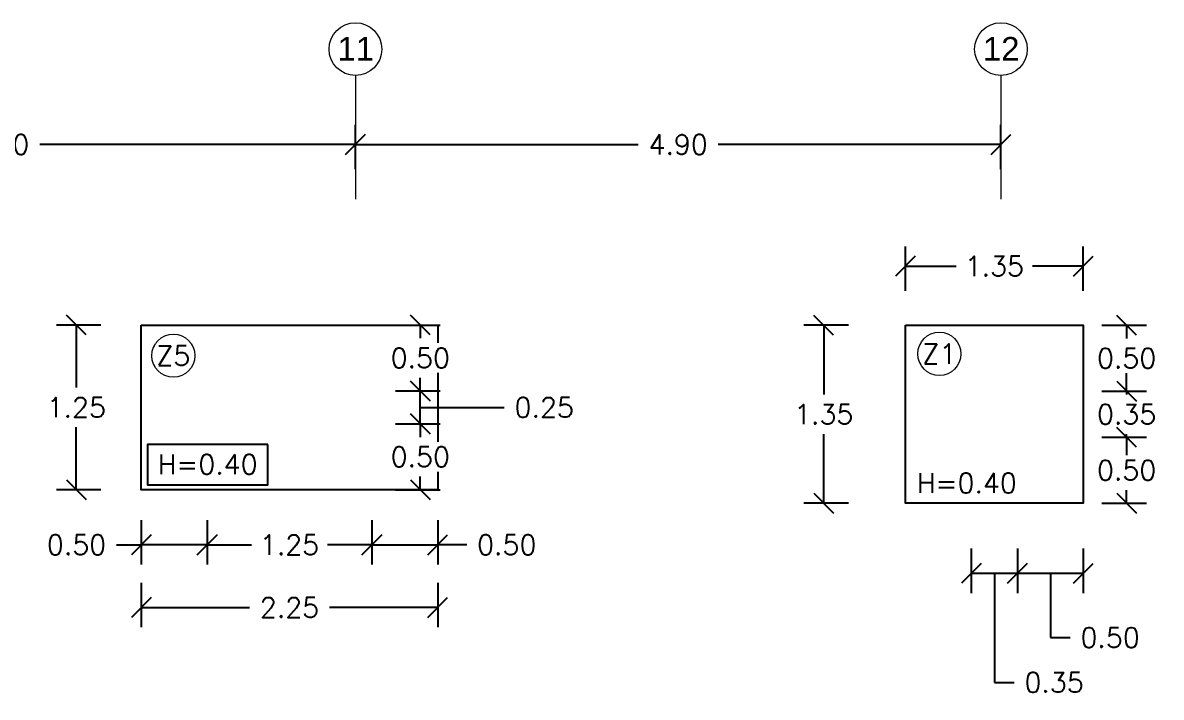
# Model space of a CAD drawing. Header units: metres. Extents: x -25 to 234, y -25 to 53.
# Drawn here: x 119.35 to 127.99, y -4.33 to 0.79 of the extents above; entities that cross this region are included whole.
import ezdxf

# ---------------------------------------------------------------- set-up
doc = ezdxf.new("R2010")
doc.units = ezdxf.units.M
doc.header["$LTSCALE"] = 0.1
doc.header["$MEASUREMENT"] = 0
doc.header["$PDMODE"] = 66
doc.linetypes.add('CONTINUA', pattern=[0])
doc.linetypes.add('Grid Line 1_2_', pattern=[22.225, 12.7, -3.175, 3.175, -3.175])
doc.layers.add('0-S-GRID', color=1, linetype='Continuous', lineweight=9)
doc.layers.add('0-S-GRID-IDEN', color=1, linetype='Continuous', lineweight=9)
for name, color, linetype in [('DIMENSIONES', 7, 'Continuous'), ('DIMTEXTO', 4, 'Continuous'), ('ZAPATAS', 6, 'Continuous')]:
    doc.layers.add(name, color=color, linetype=linetype)
doc.styles.add('Arial_2', font='arial.ttf', dxfattribs={"height": 0.2})
doc.styles.add('SMPLEX', font='simplex.shx')
doc.dimstyles.new('DIM-75', dxfattribs={"dimscale": 0.75, "dimtxt": 0.2, "dimasz": 0.2, "dimexe": 0.2, "dimexo": 0.2, "dimgap": 0.1, "dimtad": 0, "dimtih": 1, "dimtoh": 1, "dimzin": 0, "dimdsep": 46, "dimtxsty": 'SMPLEX', "dimblk1": 'OBLIQUE', "dimblk2": 'OBLIQUE', "dimsah": 1, "dimcen": 0.2, "dimclrd": 4, "dimclre": 4, "dimclrt": 4, "dimadec": 0, "dimazin": 0, "dimtfac": 1, "dimtmove": 1, "dimatfit": 3, "dimldrblk": 'OPEN30', "dimfxl": 0.25, "dimfxlon": 1, "dimtfill": 1, "dimtolj": 1, "dimtzin": 0, "dimarcsym": 0})

# ---------------------------------------------------------------- blocks, each defined once
blk = doc.blocks.new('_Oblique')
at = {"color": 0, "linetype": 'ByBlock', "lineweight": -2}
blk.add_line((-0.5, -0.5), (0.5, 0.5), dxfattribs=at)
blk = doc.blocks.new('*D457')
at = {"layer": 'Defpoints', "color": 0, "ltscale": 0.2, "transparency": 16777216}
for p in [(126.7741, -0.1355), (121.8741, -0.5517), (126.7741, -0.5517)]:
    blk.add_point(p, dxfattribs=at)
at = {"layer": 'DIMTEXTO', "color": 4, "lineweight": -2, "ltscale": 0.2, "transparency": 16777216}
for p, q in [((121.8741, -0.323), (121.8741, 0.0145)), ((126.7741, -0.323), (126.7741, 0.0145)), ((121.8741, -0.1355), (124.0205, -0.1355)), ((126.7741, -0.1355), (124.6277, -0.1355))]:
    blk.add_line(p, q, dxfattribs=at)
at = {"layer": 'DIMTEXTO', "color": 4, "lineweight": -2, "ltscale": 0.2, "transparency": 16777216, "xscale": 0.15, "yscale": 0.15, "zscale": 0.15, "rotation": 180}
blk.add_blockref('_Oblique', (121.8741, -0.1355), dxfattribs=at)
at = {"layer": 'DIMTEXTO', "color": 4, "lineweight": -2, "ltscale": 0.2, "transparency": 16777216, "xscale": 0.15, "yscale": 0.15, "zscale": 0.15}
blk.add_blockref('_Oblique', (126.7741, -0.1355), dxfattribs=at)
at = {"layer": 'DIMTEXTO', "color": 4, "ltscale": 0.2, "transparency": 16777216, "insert": (124.3241, -0.1355), "char_height": 0.15, "attachment_point": 5, "style": 'SMPLEX', "bg_fill": 3, "box_fill_scale": 1.25, "bg_fill_color": 256, "bg_fill_true_color": 13158600, "bg_fill_transparency": 0}
blk.add_mtext('\\A1;4.90', dxfattribs=at)
blk = doc.blocks.new('_Open30')
at = {"layer": 'DIMTEXTO', "color": 0, "lineweight": -2}
for p, q in [((-1, 0.268), (0, 0)), ((0, 0), (-1, -0.268)), ((0, 0), (-1, 0))]:
    blk.add_line(p, q, dxfattribs=at)
blk = doc.blocks.new('*D445')
at = {"layer": 'Defpoints', "color": 0, "ltscale": 0.2, "transparency": 16777216}
for p in [(121.8741, -0.1355), (116.4741, -0.5517), (121.8741, -0.5517)]:
    blk.add_point(p, dxfattribs=at)
at = {"layer": 'DIMTEXTO', "color": 4, "lineweight": -2, "ltscale": 0.2, "transparency": 16777216}
for p, q in [((116.4741, -0.323), (116.4741, 0.0145)), ((121.8741, -0.323), (121.8741, 0.0145)), ((116.4741, -0.1355), (118.8705, -0.1355)), ((121.8741, -0.1355), (119.4777, -0.1355))]:
    blk.add_line(p, q, dxfattribs=at)
at = {"layer": 'DIMTEXTO', "color": 4, "lineweight": -2, "ltscale": 0.2, "transparency": 16777216, "xscale": 0.15, "yscale": 0.15, "zscale": 0.15, "rotation": 180}
blk.add_blockref('_Oblique', (116.4741, -0.1355), dxfattribs=at)
at = {"layer": 'DIMTEXTO', "color": 4, "lineweight": -2, "ltscale": 0.2, "transparency": 16777216, "xscale": 0.15, "yscale": 0.15, "zscale": 0.15}
blk.add_blockref('_Oblique', (121.8741, -0.1355), dxfattribs=at)
at = {"layer": 'DIMTEXTO', "color": 4, "ltscale": 0.2, "transparency": 16777216, "insert": (119.1741, -0.1355), "char_height": 0.15, "attachment_point": 5, "style": 'SMPLEX', "bg_fill": 3, "box_fill_scale": 1.25, "bg_fill_color": 256, "bg_fill_true_color": 13158600, "bg_fill_transparency": 0}
blk.add_mtext('\\A1;5.40', dxfattribs=at)
blk = doc.blocks.new('*D538')
at = {"layer": 'Defpoints', "color": 0, "linetype": 'CONTINUA', "transparency": 16777216}
for p in [(126.5491, -2.2941), (126.8991, -2.2941), (126.8991, -3.3903)]:
    blk.add_point(p, dxfattribs=at)
at = {"layer": 'DIMENSIONES', "color": 4, "linetype": 'CONTINUA', "lineweight": -2, "transparency": 16777216}
for p, q in [((126.5491, -3.2028), (126.5491, -3.5403)), ((126.8991, -3.2028), (126.8991, -3.5403)), ((126.5491, -3.3903), (126.8991, -3.3903)), ((126.7241, -3.3903), (126.7241, -4.2181)), ((126.7241, -4.2181), (126.8741, -4.2181))]:
    blk.add_line(p, q, dxfattribs=at)
at = {"layer": 'DIMENSIONES', "color": 4, "linetype": 'CONTINUA', "lineweight": -2, "transparency": 16777216, "xscale": 0.15, "yscale": 0.15, "zscale": 0.15, "rotation": 180}
blk.add_blockref('_Oblique', (126.5491, -3.3903), dxfattribs=at)
at = {"layer": 'DIMENSIONES', "color": 4, "linetype": 'CONTINUA', "lineweight": -2, "transparency": 16777216, "xscale": 0.15, "yscale": 0.15, "zscale": 0.15}
blk.add_blockref('_Oblique', (126.8991, -3.3903), dxfattribs=at)
at = {"layer": 'DIMENSIONES', "color": 4, "linetype": 'CONTINUA', "transparency": 16777216, "insert": (127.1777, -4.2181), "char_height": 0.15, "attachment_point": 5, "style": 'SMPLEX', "bg_fill": 3, "box_fill_scale": 1.25, "bg_fill_color": 256, "bg_fill_true_color": 13158600, "bg_fill_transparency": 0}
blk.add_mtext('\\A1;0.35', dxfattribs=at)
blk = doc.blocks.new('*D543')
at = {"layer": 'Defpoints', "color": 0, "linetype": 'CONTINUA', "transparency": 16777216}
for p in [(126.8991, -2.008), (127.7282, -2.008), (126.8991, -2.358)]:
    blk.add_point(p, dxfattribs=at)
at = {"layer": 'DIMENSIONES', "color": 4, "linetype": 'CONTINUA', "lineweight": -2, "transparency": 16777216}
for p, q in [((127.7282, -2.008), (127.7282, -1.858)), ((127.5407, -2.008), (127.8782, -2.008)), ((127.7282, -2.008), (127.7282, -2.033)), ((127.7282, -2.358), (127.7282, -2.333)), ((127.5407, -2.358), (127.8782, -2.358)), ((127.7282, -2.358), (127.7282, -2.508))]:
    blk.add_line(p, q, dxfattribs=at)
at = {"layer": 'DIMENSIONES', "color": 4, "linetype": 'CONTINUA', "lineweight": -2, "transparency": 16777216, "xscale": 0.15, "yscale": 0.15, "zscale": 0.15}
for p, rotation in [((127.7282, -2.008), 270), ((127.7282, -2.358), 90)]:
    blk.add_blockref('_Oblique', p, dxfattribs=dict(at, rotation=rotation))
at = {"layer": 'DIMENSIONES', "color": 4, "linetype": 'CONTINUA', "transparency": 16777216, "insert": (127.7282, -2.183), "char_height": 0.15, "attachment_point": 5, "style": 'SMPLEX', "bg_fill": 3, "box_fill_scale": 1.25, "bg_fill_color": 256, "bg_fill_true_color": 13158600, "bg_fill_transparency": 0}
blk.add_mtext('\\A1;0.35', dxfattribs=at)
blk = doc.blocks.new('*D539')
at = {"layer": 'Defpoints', "color": 0, "linetype": 'CONTINUA', "transparency": 16777216}
for p in [(127.3991, -1.0589), (126.0491, -2.858), (127.3991, -2.858)]:
    blk.add_point(p, dxfattribs=at)
at = {"layer": 'DIMENSIONES', "color": 4, "linetype": 'CONTINUA', "lineweight": -2, "transparency": 16777216}
for p, q in [((126.0491, -1.2464), (126.0491, -0.9089)), ((127.3991, -1.2464), (127.3991, -0.9089)), ((126.0491, -1.0589), (126.4348, -1.0589)), ((127.3991, -1.0589), (127.0134, -1.0589))]:
    blk.add_line(p, q, dxfattribs=at)
at = {"layer": 'DIMENSIONES', "color": 4, "linetype": 'CONTINUA', "lineweight": -2, "transparency": 16777216, "xscale": 0.15, "yscale": 0.15, "zscale": 0.15, "rotation": 180}
blk.add_blockref('_Oblique', (126.0491, -1.0589), dxfattribs=at)
at = {"layer": 'DIMENSIONES', "color": 4, "linetype": 'CONTINUA', "lineweight": -2, "transparency": 16777216, "xscale": 0.15, "yscale": 0.15, "zscale": 0.15}
blk.add_blockref('_Oblique', (127.3991, -1.0589), dxfattribs=at)
at = {"layer": 'DIMENSIONES', "color": 4, "linetype": 'CONTINUA', "transparency": 16777216, "insert": (126.7241, -1.0589), "char_height": 0.15, "attachment_point": 5, "style": 'SMPLEX', "bg_fill": 3, "box_fill_scale": 1.25, "bg_fill_color": 256, "bg_fill_true_color": 13158600, "bg_fill_transparency": 0}
blk.add_mtext('\\A1;1.35', dxfattribs=at)
blk = doc.blocks.new('*D540')
at = {"layer": 'Defpoints', "color": 0, "linetype": 'CONTINUA', "transparency": 16777216}
for p in [(125.4289, -1.508), (126.0491, -1.508), (126.0491, -2.858)]:
    blk.add_point(p, dxfattribs=at)
at = {"layer": 'DIMENSIONES', "color": 4, "linetype": 'CONTINUA', "lineweight": -2, "transparency": 16777216}
for p, q in [((125.6164, -1.508), (125.2789, -1.508)), ((125.4289, -1.508), (125.4289, -2.033)), ((125.4289, -2.858), (125.4289, -2.333)), ((125.6164, -2.858), (125.2789, -2.858))]:
    blk.add_line(p, q, dxfattribs=at)
at = {"layer": 'DIMENSIONES', "color": 4, "linetype": 'CONTINUA', "lineweight": -2, "transparency": 16777216, "xscale": 0.15, "yscale": 0.15, "zscale": 0.15}
for p, rotation in [((125.4289, -1.508), 90), ((125.4289, -2.858), 270)]:
    blk.add_blockref('_Oblique', p, dxfattribs=dict(at, rotation=rotation))
at = {"layer": 'DIMENSIONES', "color": 4, "linetype": 'CONTINUA', "transparency": 16777216, "insert": (125.4289, -2.183), "char_height": 0.15, "attachment_point": 5, "style": 'SMPLEX', "bg_fill": 3, "box_fill_scale": 1.25, "bg_fill_color": 256, "bg_fill_true_color": 13158600, "bg_fill_transparency": 0}
blk.add_mtext('\\A1;1.35', dxfattribs=at)
blk = doc.blocks.new('*D541')
at = {"layer": 'Defpoints', "color": 0, "linetype": 'CONTINUA', "transparency": 16777216}
for p in [(126.8991, -2.358), (126.8991, -2.858), (127.7282, -2.858)]:
    blk.add_point(p, dxfattribs=at)
at = {"layer": 'DIMENSIONES', "color": 4, "linetype": 'CONTINUA', "lineweight": -2, "transparency": 16777216}
for p, q in [((127.5407, -2.358), (127.8782, -2.358)), ((127.7282, -2.358), (127.7282, -2.458)), ((127.7282, -2.858), (127.7282, -2.758)), ((127.5407, -2.858), (127.8782, -2.858))]:
    blk.add_line(p, q, dxfattribs=at)
at = {"layer": 'DIMENSIONES', "color": 4, "linetype": 'CONTINUA', "lineweight": -2, "transparency": 16777216, "xscale": 0.15, "yscale": 0.15, "zscale": 0.15}
for p, rotation in [((127.7282, -2.358), 90), ((127.7282, -2.858), 270)]:
    blk.add_blockref('_Oblique', p, dxfattribs=dict(at, rotation=rotation))
at = {"layer": 'DIMENSIONES', "color": 4, "linetype": 'CONTINUA', "transparency": 16777216, "insert": (127.7282, -2.608), "char_height": 0.15, "attachment_point": 5, "style": 'SMPLEX', "bg_fill": 3, "box_fill_scale": 1.25, "bg_fill_color": 256, "bg_fill_true_color": 13158600, "bg_fill_transparency": 0}
blk.add_mtext('\\A1;0.50', dxfattribs=at)
blk = doc.blocks.new('*D537')
at = {"layer": 'Defpoints', "color": 0, "linetype": 'CONTINUA', "transparency": 16777216}
for p in [(126.8991, -2.858), (127.3991, -2.858), (127.3991, -3.3903)]:
    blk.add_point(p, dxfattribs=at)
at = {"layer": 'DIMENSIONES', "color": 4, "linetype": 'CONTINUA', "lineweight": -2, "transparency": 16777216}
for p, q in [((126.8991, -3.2028), (126.8991, -3.5403)), ((127.3991, -3.2028), (127.3991, -3.5403)), ((126.8991, -3.3903), (127.3991, -3.3903)), ((127.1491, -3.3903), (127.1491, -3.8778)), ((127.1491, -3.8778), (127.2991, -3.8778))]:
    blk.add_line(p, q, dxfattribs=at)
at = {"layer": 'DIMENSIONES', "color": 4, "linetype": 'CONTINUA', "lineweight": -2, "transparency": 16777216, "xscale": 0.15, "yscale": 0.15, "zscale": 0.15, "rotation": 180}
blk.add_blockref('_Oblique', (126.8991, -3.3903), dxfattribs=at)
at = {"layer": 'DIMENSIONES', "color": 4, "linetype": 'CONTINUA', "lineweight": -2, "transparency": 16777216, "xscale": 0.15, "yscale": 0.15, "zscale": 0.15}
blk.add_blockref('_Oblique', (127.3991, -3.3903), dxfattribs=at)
at = {"layer": 'DIMENSIONES', "color": 4, "linetype": 'CONTINUA', "transparency": 16777216, "insert": (127.6027, -3.8778), "char_height": 0.15, "attachment_point": 5, "style": 'SMPLEX', "bg_fill": 3, "box_fill_scale": 1.25, "bg_fill_color": 256, "bg_fill_true_color": 13158600, "bg_fill_transparency": 0}
blk.add_mtext('\\A1;0.50', dxfattribs=at)
blk = doc.blocks.new('*D542')
at = {"layer": 'Defpoints', "color": 0, "linetype": 'CONTINUA', "transparency": 16777216}
for p in [(126.8991, -1.508), (127.7282, -1.508), (126.8991, -2.008)]:
    blk.add_point(p, dxfattribs=at)
at = {"layer": 'DIMENSIONES', "color": 4, "linetype": 'CONTINUA', "lineweight": -2, "transparency": 16777216}
for p, q in [((127.5407, -1.508), (127.8782, -1.508)), ((127.7282, -1.508), (127.7282, -1.608)), ((127.7282, -2.008), (127.7282, -1.908)), ((127.5407, -2.008), (127.8782, -2.008))]:
    blk.add_line(p, q, dxfattribs=at)
at = {"layer": 'DIMENSIONES', "color": 4, "linetype": 'CONTINUA', "lineweight": -2, "transparency": 16777216, "xscale": 0.15, "yscale": 0.15, "zscale": 0.15}
for p, rotation in [((127.7282, -1.508), 90), ((127.7282, -2.008), 270)]:
    blk.add_blockref('_Oblique', p, dxfattribs=dict(at, rotation=rotation))
at = {"layer": 'DIMENSIONES', "color": 4, "linetype": 'CONTINUA', "transparency": 16777216, "insert": (127.7282, -1.758), "char_height": 0.15, "attachment_point": 5, "style": 'SMPLEX', "bg_fill": 3, "box_fill_scale": 1.25, "bg_fill_color": 256, "bg_fill_true_color": 13158600, "bg_fill_transparency": 0}
blk.add_mtext('\\A1;0.50', dxfattribs=at)
blk = doc.blocks.new('*D604')
at = {"layer": 'Defpoints', "color": 0, "linetype": 'CONTINUA', "transparency": 16777216}
for p in [(120.7491, -2.2559), (121.9991, -2.2559), (121.9991, -3.174)]:
    blk.add_point(p, dxfattribs=at)
at = {"layer": 'DIMENSIONES', "color": 4, "linetype": 'CONTINUA', "lineweight": -2, "transparency": 16777216}
for p, q in [((120.7491, -2.9865), (120.7491, -3.324)), ((121.9991, -2.9865), (121.9991, -3.324)), ((120.7491, -3.174), (121.0848, -3.174)), ((121.9991, -3.174), (121.6634, -3.174))]:
    blk.add_line(p, q, dxfattribs=at)
at = {"layer": 'DIMENSIONES', "color": 4, "linetype": 'CONTINUA', "lineweight": -2, "transparency": 16777216, "xscale": 0.15, "yscale": 0.15, "zscale": 0.15, "rotation": 180}
blk.add_blockref('_Oblique', (120.7491, -3.174), dxfattribs=at)
at = {"layer": 'DIMENSIONES', "color": 4, "linetype": 'CONTINUA', "lineweight": -2, "transparency": 16777216, "xscale": 0.15, "yscale": 0.15, "zscale": 0.15}
blk.add_blockref('_Oblique', (121.9991, -3.174), dxfattribs=at)
at = {"layer": 'DIMENSIONES', "color": 4, "linetype": 'CONTINUA', "transparency": 16777216, "insert": (121.3741, -3.174), "char_height": 0.15, "attachment_point": 5, "style": 'SMPLEX', "bg_fill": 3, "box_fill_scale": 1.25, "bg_fill_color": 256, "bg_fill_true_color": 13158600, "bg_fill_transparency": 0}
blk.add_mtext('\\A1;1.25', dxfattribs=at)
blk = doc.blocks.new('*D605')
at = {"layer": 'Defpoints', "color": 0, "linetype": 'CONTINUA', "transparency": 16777216}
for p in [(121.9991, -2.0059), (122.3664, -2.0059), (121.9991, -2.2559)]:
    blk.add_point(p, dxfattribs=at)
at = {"layer": 'DIMENSIONES', "color": 4, "linetype": 'CONTINUA', "lineweight": -2, "transparency": 16777216}
for p, q in [((122.1789, -2.0059), (122.5164, -2.0059)), ((122.3664, -2.2559), (122.3664, -2.0059)), ((122.3664, -2.1309), (122.8539, -2.1309)), ((122.8539, -2.1309), (123.0039, -2.1309)), ((122.1789, -2.2559), (122.5164, -2.2559))]:
    blk.add_line(p, q, dxfattribs=at)
at = {"layer": 'DIMENSIONES', "color": 4, "linetype": 'CONTINUA', "lineweight": -2, "transparency": 16777216, "xscale": 0.15, "yscale": 0.15, "zscale": 0.15}
for p, rotation in [((122.3664, -2.0059), 90), ((122.3664, -2.2559), 270)]:
    blk.add_blockref('_Oblique', p, dxfattribs=dict(at, rotation=rotation))
at = {"layer": 'DIMENSIONES', "color": 4, "linetype": 'CONTINUA', "transparency": 16777216, "insert": (123.3074, -2.1309), "char_height": 0.15, "attachment_point": 5, "style": 'SMPLEX', "bg_fill": 3, "box_fill_scale": 1.25, "bg_fill_color": 256, "bg_fill_true_color": 13158600, "bg_fill_transparency": 0}
blk.add_mtext('\\A1;0.25', dxfattribs=at)
blk = doc.blocks.new('*D608')
at = {"layer": 'Defpoints', "color": 0, "linetype": 'CONTINUA', "transparency": 16777216}
for p in [(120.2491, -2.7559), (122.4991, -2.7559), (122.4991, -3.6499)]:
    blk.add_point(p, dxfattribs=at)
at = {"layer": 'DIMENSIONES', "color": 4, "linetype": 'CONTINUA', "lineweight": -2, "transparency": 16777216}
for p, q in [((120.2491, -3.4624), (120.2491, -3.7999)), ((122.4991, -3.4624), (122.4991, -3.7999)), ((120.2491, -3.6499), (121.0705, -3.6499)), ((122.4991, -3.6499), (121.6777, -3.6499))]:
    blk.add_line(p, q, dxfattribs=at)
at = {"layer": 'DIMENSIONES', "color": 4, "linetype": 'CONTINUA', "lineweight": -2, "transparency": 16777216, "xscale": 0.15, "yscale": 0.15, "zscale": 0.15, "rotation": 180}
blk.add_blockref('_Oblique', (120.2491, -3.6499), dxfattribs=at)
at = {"layer": 'DIMENSIONES', "color": 4, "linetype": 'CONTINUA', "lineweight": -2, "transparency": 16777216, "xscale": 0.15, "yscale": 0.15, "zscale": 0.15}
blk.add_blockref('_Oblique', (122.4991, -3.6499), dxfattribs=at)
at = {"layer": 'DIMENSIONES', "color": 4, "linetype": 'CONTINUA', "transparency": 16777216, "insert": (121.3741, -3.6499), "char_height": 0.15, "attachment_point": 5, "style": 'SMPLEX', "bg_fill": 3, "box_fill_scale": 1.25, "bg_fill_color": 256, "bg_fill_true_color": 13158600, "bg_fill_transparency": 0}
blk.add_mtext('\\A1;2.25', dxfattribs=at)
blk = doc.blocks.new('*D609')
at = {"layer": 'Defpoints', "color": 0, "linetype": 'CONTINUA', "transparency": 16777216}
for p in [(119.7555, -1.5059), (120.2491, -1.5059), (120.2491, -2.7559)]:
    blk.add_point(p, dxfattribs=at)
at = {"layer": 'DIMENSIONES', "color": 4, "linetype": 'CONTINUA', "lineweight": -2, "transparency": 16777216}
for p, q in [((119.943, -1.5059), (119.6055, -1.5059)), ((119.7555, -1.5059), (119.7555, -1.9809)), ((119.7555, -2.7559), (119.7555, -2.2809)), ((119.943, -2.7559), (119.6055, -2.7559))]:
    blk.add_line(p, q, dxfattribs=at)
at = {"layer": 'DIMENSIONES', "color": 4, "linetype": 'CONTINUA', "lineweight": -2, "transparency": 16777216, "xscale": 0.15, "yscale": 0.15, "zscale": 0.15}
for p, rotation in [((119.7555, -1.5059), 90), ((119.7555, -2.7559), 270)]:
    blk.add_blockref('_Oblique', p, dxfattribs=dict(at, rotation=rotation))
at = {"layer": 'DIMENSIONES', "color": 4, "linetype": 'CONTINUA', "transparency": 16777216, "insert": (119.7555, -2.1309), "char_height": 0.15, "attachment_point": 5, "style": 'SMPLEX', "bg_fill": 3, "box_fill_scale": 1.25, "bg_fill_color": 256, "bg_fill_true_color": 13158600, "bg_fill_transparency": 0}
blk.add_mtext('\\A1;1.25', dxfattribs=at)
blk = doc.blocks.new('*D610')
at = {"layer": 'Defpoints', "color": 0, "linetype": 'CONTINUA', "transparency": 16777216}
for p in [(121.9991, -2.2559), (121.9991, -2.7559), (122.3664, -2.7559)]:
    blk.add_point(p, dxfattribs=at)
at = {"layer": 'DIMENSIONES', "color": 4, "linetype": 'CONTINUA', "lineweight": -2, "transparency": 16777216}
for p, q in [((122.1789, -2.2559), (122.5164, -2.2559)), ((122.3664, -2.2559), (122.3664, -2.3559)), ((122.3664, -2.7559), (122.3664, -2.6559)), ((122.1789, -2.7559), (122.5164, -2.7559))]:
    blk.add_line(p, q, dxfattribs=at)
at = {"layer": 'DIMENSIONES', "color": 4, "linetype": 'CONTINUA', "lineweight": -2, "transparency": 16777216, "xscale": 0.15, "yscale": 0.15, "zscale": 0.15}
for p, rotation in [((122.3664, -2.2559), 90), ((122.3664, -2.7559), 270)]:
    blk.add_blockref('_Oblique', p, dxfattribs=dict(at, rotation=rotation))
at = {"layer": 'DIMENSIONES', "color": 4, "linetype": 'CONTINUA', "transparency": 16777216, "insert": (122.3664, -2.5059), "char_height": 0.15, "attachment_point": 5, "style": 'SMPLEX', "bg_fill": 3, "box_fill_scale": 1.25, "bg_fill_color": 256, "bg_fill_true_color": 13158600, "bg_fill_transparency": 0}
blk.add_mtext('\\A1;0.50', dxfattribs=at)
blk = doc.blocks.new('*D611')
at = {"layer": 'Defpoints', "color": 0, "linetype": 'CONTINUA', "transparency": 16777216}
for p in [(120.2491, -2.2559), (120.7486, -2.2559), (120.2491, -3.174)]:
    blk.add_point(p, dxfattribs=at)
at = {"layer": 'DIMENSIONES', "color": 4, "linetype": 'CONTINUA', "lineweight": -2, "transparency": 16777216}
for p, q in [((120.2491, -2.9865), (120.2491, -3.324)), ((120.7486, -2.9865), (120.7486, -3.324)), ((120.061, -3.174), (120.2491, -3.174)), ((120.7486, -3.174), (120.2491, -3.174))]:
    blk.add_line(p, q, dxfattribs=at)
at = {"layer": 'DIMENSIONES', "color": 4, "linetype": 'CONTINUA', "lineweight": -2, "transparency": 16777216, "xscale": 0.15, "yscale": 0.15, "zscale": 0.15, "rotation": 180}
blk.add_blockref('_Oblique', (120.2491, -3.174), dxfattribs=at)
at = {"layer": 'DIMENSIONES', "color": 4, "linetype": 'CONTINUA', "lineweight": -2, "transparency": 16777216, "xscale": 0.15, "yscale": 0.15, "zscale": 0.15}
blk.add_blockref('_Oblique', (120.7486, -3.174), dxfattribs=at)
at = {"layer": 'DIMENSIONES', "color": 4, "linetype": 'CONTINUA', "transparency": 16777216, "insert": (119.7574, -3.174), "char_height": 0.15, "attachment_point": 5, "style": 'SMPLEX', "bg_fill": 3, "box_fill_scale": 1.25, "bg_fill_color": 256, "bg_fill_true_color": 13158600, "bg_fill_transparency": 0}
blk.add_mtext('\\A1;0.50', dxfattribs=at)
blk = doc.blocks.new('*D606')
at = {"layer": 'Defpoints', "color": 0, "linetype": 'CONTINUA', "transparency": 16777216}
for p in [(121.9991, -2.2559), (122.4991, -2.2559), (122.4991, -3.174)]:
    blk.add_point(p, dxfattribs=at)
at = {"layer": 'DIMENSIONES', "color": 4, "linetype": 'CONTINUA', "lineweight": -2, "transparency": 16777216}
for p, q in [((121.9991, -2.9865), (121.9991, -3.324)), ((122.4991, -2.9865), (122.4991, -3.324)), ((121.9991, -3.174), (122.4991, -3.174)), ((122.7194, -3.174), (122.4991, -3.174))]:
    blk.add_line(p, q, dxfattribs=at)
at = {"layer": 'DIMENSIONES', "color": 4, "linetype": 'CONTINUA', "lineweight": -2, "transparency": 16777216, "xscale": 0.15, "yscale": 0.15, "zscale": 0.15, "rotation": 180}
blk.add_blockref('_Oblique', (121.9991, -3.174), dxfattribs=at)
at = {"layer": 'DIMENSIONES', "color": 4, "linetype": 'CONTINUA', "lineweight": -2, "transparency": 16777216, "xscale": 0.15, "yscale": 0.15, "zscale": 0.15}
blk.add_blockref('_Oblique', (122.4991, -3.174), dxfattribs=at)
at = {"layer": 'DIMENSIONES', "color": 4, "linetype": 'CONTINUA', "transparency": 16777216, "insert": (123.023, -3.174), "char_height": 0.15, "attachment_point": 5, "style": 'SMPLEX', "bg_fill": 3, "box_fill_scale": 1.25, "bg_fill_color": 256, "bg_fill_true_color": 13158600, "bg_fill_transparency": 0}
blk.add_mtext('\\A1;0.50', dxfattribs=at)
blk = doc.blocks.new('*D607')
at = {"layer": 'Defpoints', "color": 0, "linetype": 'CONTINUA', "transparency": 16777216}
for p in [(121.999, -1.5059), (122.3664, -1.5059), (121.999, -2.0059)]:
    blk.add_point(p, dxfattribs=at)
at = {"layer": 'DIMENSIONES', "color": 4, "linetype": 'CONTINUA', "lineweight": -2, "transparency": 16777216}
for p, q in [((122.1789, -1.5059), (122.5164, -1.5059)), ((122.3664, -1.5059), (122.3664, -1.6059)), ((122.3664, -2.0059), (122.3664, -1.9059)), ((122.1789, -2.0059), (122.5164, -2.0059))]:
    blk.add_line(p, q, dxfattribs=at)
at = {"layer": 'DIMENSIONES', "color": 4, "linetype": 'CONTINUA', "lineweight": -2, "transparency": 16777216, "xscale": 0.15, "yscale": 0.15, "zscale": 0.15}
for p, rotation in [((122.3664, -1.5059), 90), ((122.3664, -2.0059), 270)]:
    blk.add_blockref('_Oblique', p, dxfattribs=dict(at, rotation=rotation))
at = {"layer": 'DIMENSIONES', "color": 4, "linetype": 'CONTINUA', "transparency": 16777216, "insert": (122.3664, -1.7559), "char_height": 0.15, "attachment_point": 5, "style": 'SMPLEX', "bg_fill": 3, "box_fill_scale": 1.25, "bg_fill_color": 256, "bg_fill_true_color": 13158600, "bg_fill_transparency": 0}
blk.add_mtext('\\A1;0.50', dxfattribs=at)

msp = doc.modelspace()

# ---------------------------------------------------------------- linework, layer by layer
at = {"layer": '0-S-GRID', "linetype": 'Grid Line 1_2_'}
for p, q in [((121.8741, 0.3883), (121.8741, -0.5517)), ((121.8741, 0.3883), (121.8741, -0.5517)), ((126.7741, 0.3883), (126.7741, -0.5517)), ((126.7741, 0.3883), (126.7741, -0.5517))]:
    msp.add_line(p, q, dxfattribs=at)
at = {"layer": '0-S-GRID-IDEN'}
for centre in [(121.8741, 0.5883), (126.7741, 0.5883)]:
    msp.add_circle(centre, 0.2, dxfattribs=at)

# ---------------------------------------------------------------- texts
at = {"layer": 'DIMTEXTO', "char_height": 0.17859, "width": 0.168354, "attachment_point": 2, "style": 'Arial_2'}
for s, insert in [('11', (121.8763, 0.6804)), ('12', (126.7763, 0.6804))]:
    msp.add_mtext(s, dxfattribs=dict(at, insert=insert))

# ---------------------------------------------------------------- dimensions: what is measured, and where the dimension line sits
at = {"layer": 'DIMENSIONES', "linetype": 'CONTINUA'}
dim = msp.add_linear_dim(base=(121.9991, -3.174), p1=(120.7491, -2.2559), p2=(121.9991, -2.2559), dimstyle='DIM-75', dxfattribs=at)
dim.commit()
dim.dimension.update_dxf_attribs({"geometry": '*D604', "text_midpoint": (121.3741, -3.174)})
dim = msp.add_linear_dim(base=(126.8991, -3.3903), p1=(126.5491, -2.2941), p2=(126.8991, -2.2941), dimstyle='DIM-75', dxfattribs=at)
dim.commit()
dim.dimension.update_dxf_attribs({"geometry": '*D538', "text_midpoint": (126.9491, -4.2181), "dimtype": 160})

# ---------------------------------------------------------------- next in the draw order: dimensions: what is measured, and where the dimension line sits
for base, p1, p2, picture, middle in [((127.7282, -2.008), (126.8991, -2.358), (126.8991, -2.008), '*D543', (127.7282, -2.183)), ((122.3664, -2.0059), (121.9991, -2.2559), (121.9991, -2.0059), '*D605', (123.0789, -2.1309))]:
    dim = msp.add_linear_dim(base=base, p1=p1, p2=p2, angle=90, dimstyle='DIM-75', dxfattribs=at)
    dim.commit()
    dim.dimension.update_dxf_attribs({"geometry": picture, "text_midpoint": middle})
at = {"layer": 'DIMTEXTO', "ltscale": 0.2}
dim = msp.add_linear_dim(base=(126.7741, -0.1355), p1=(121.8741, -0.5517), p2=(126.7741, -0.5517), dimstyle='DIM-75', override={"dimtmove": 1}, dxfattribs=at)
dim.commit()
dim.dimension.update_dxf_attribs({"geometry": '*D457', "text_midpoint": (124.3241, -0.1355)})

# ---------------------------------------------------------------- next in the draw order: linework, layer by layer
at = {"layer": 'ZAPATAS', "lineweight": 25}
for points in [[(120.2491, -1.5059), (122.4991, -1.5059), (122.4991, -2.7559), (120.2491, -2.7559)], [(126.0491, -1.508), (127.3991, -1.508), (127.3991, -2.858), (126.0491, -2.858)]]:
    msp.add_lwpolyline(points, close=True, dxfattribs=at)

# ---------------------------------------------------------------- next in the draw order: dimensions: what is measured, and where the dimension line sits
at = {"layer": 'DIMTEXTO', "ltscale": 0.2}
dim = msp.add_linear_dim(base=(121.8741, -0.1355), p1=(116.4741, -0.5517), p2=(121.8741, -0.5517), dimstyle='DIM-75', override={"dimtmove": 1}, dxfattribs=at)
dim.commit()
dim.dimension.update_dxf_attribs({"geometry": '*D445', "text_midpoint": (119.1741, -0.1355)})

# ---------------------------------------------------------------- next in the draw order: texts
at = {"layer": 'DIMTEXTO', "color": 4, "insert": (120.4925, -1.7384), "char_height": 0.15, "attachment_point": 5, "rotation": 0, "style": 'SMPLEX', "bg_fill": 3, "box_fill_scale": 1.1, "bg_fill_color": 256, "bg_fill_true_color": 13158600, "bg_fill_transparency": 0}
msp.add_mtext('\\A1;Z5', dxfattribs=at)

# ---------------------------------------------------------------- next in the draw order: dimensions: what is measured, and where the dimension line sits
at = {"layer": 'DIMENSIONES', "linetype": 'CONTINUA'}
for base, p1, p2, picture, middle in [((127.3991, -1.0589), (126.0491, -2.858), (127.3991, -2.858), '*D539', (126.7241, -1.0589)), ((122.4991, -3.6499), (120.2491, -2.7559), (122.4991, -2.7559), '*D608', (121.3741, -3.6499))]:
    dim = msp.add_linear_dim(base=base, p1=p1, p2=p2, dimstyle='DIM-75', dxfattribs=at)
    dim.commit()
    dim.dimension.update_dxf_attribs({"geometry": picture, "text_midpoint": middle})
dim = msp.add_linear_dim(base=(122.3664, -1.5059), p1=(121.999, -2.0059), p2=(121.999, -1.5059), angle=90, dimstyle='DIM-75', dxfattribs=at)
dim.commit()
dim.dimension.update_dxf_attribs({"geometry": '*D607', "text_midpoint": (122.3664, -1.7559)})

# ---------------------------------------------------------------- next in the draw order: linework, layer by layer
at = {"layer": '0-S-GRID-IDEN'}
msp.add_circle((120.4925, -1.7384), 0.164, dxfattribs=at)

# ---------------------------------------------------------------- next in the draw order: texts
at = {"layer": 'DIMTEXTO', "color": 4, "insert": (126.3067, -1.7244), "char_height": 0.15, "attachment_point": 5, "rotation": 0, "style": 'SMPLEX', "bg_fill": 3, "box_fill_scale": 1.1, "bg_fill_color": 256, "bg_fill_true_color": 13158600, "bg_fill_transparency": 0}
msp.add_mtext('\\A1;Z1', dxfattribs=at)

# ---------------------------------------------------------------- next in the draw order: dimensions: what is measured, and where the dimension line sits
at = {"layer": 'DIMENSIONES', "linetype": 'CONTINUA'}
for base, p1, p2, picture, middle in [((119.7555, -1.5059), (120.2491, -2.7559), (120.2491, -1.5059), '*D609', (119.7555, -2.1309)), ((125.4289, -1.508), (126.0491, -2.858), (126.0491, -1.508), '*D540', (125.4289, -2.183)), ((127.7282, -1.508), (126.8991, -2.008), (126.8991, -1.508), '*D542', (127.7282, -1.758)), ((122.3664, -2.7559), (121.9991, -2.2559), (121.9991, -2.7559), '*D610', (122.3664, -2.5059)), ((127.7282, -2.858), (126.8991, -2.358), (126.8991, -2.858), '*D541', (127.7282, -2.608))]:
    dim = msp.add_linear_dim(base=base, p1=p1, p2=p2, angle=90, dimstyle='DIM-75', dxfattribs=at)
    dim.commit()
    dim.dimension.update_dxf_attribs({"geometry": picture, "text_midpoint": middle})

# ---------------------------------------------------------------- next in the draw order: linework, layer by layer
at = {"layer": '0-S-GRID-IDEN'}
msp.add_circle((126.3067, -1.7244), 0.164, dxfattribs=at)

# ---------------------------------------------------------------- next in the draw order: texts
at = {"layer": 'DIMTEXTO', "color": 4, "insert": (126.515, -2.7055), "char_height": 0.15, "attachment_point": 5, "rotation": 0, "style": 'SMPLEX', "bg_fill": 3, "box_fill_scale": 1.1, "bg_fill_color": 256, "bg_fill_true_color": 13158600, "bg_fill_transparency": 0}
msp.add_mtext('\\A1;H=0.40', dxfattribs=at)

# ---------------------------------------------------------------- next in the draw order: dimensions: what is measured, and where the dimension line sits
at = {"layer": 'DIMENSIONES', "linetype": 'CONTINUA'}
for base, p1, p2, picture, middle in [((120.2491, -3.174), (120.7486, -2.2559), (120.2491, -2.2559), '*D611', (119.7574, -3.174)), ((122.4991, -3.174), (121.9991, -2.2559), (122.4991, -2.2559), '*D606', (123.023, -3.174))]:
    dim = msp.add_linear_dim(base=base, p1=p1, p2=p2, dimstyle='DIM-75', dxfattribs=at)
    dim.commit()
    dim.dimension.update_dxf_attribs({"geometry": picture, "text_midpoint": middle, "dimtype": 160})
dim = msp.add_linear_dim(base=(127.3991, -3.3903), p1=(126.8991, -2.858), p2=(127.3991, -2.858), dimstyle='DIM-75', dxfattribs=at)
dim.commit()
dim.dimension.update_dxf_attribs({"geometry": '*D537', "text_midpoint": (127.3741, -3.8778)})

# ---------------------------------------------------------------- next in the draw order: linework, layer by layer
at = {"layer": 'DIMTEXTO', "color": 4}
msp.add_lwpolyline([(121.2096, -2.4122), (120.2972, -2.4122), (120.2972, -2.7177), (121.2096, -2.7177)], close=True, dxfattribs=at)

# ---------------------------------------------------------------- next in the draw order: texts
at = {"layer": 'DIMTEXTO', "color": 4, "insert": (120.7527, -2.5632), "char_height": 0.15, "attachment_point": 5, "rotation": 0, "style": 'SMPLEX', "bg_fill": 3, "box_fill_scale": 1.1, "bg_fill_color": 256, "bg_fill_true_color": 13158600, "bg_fill_transparency": 0}
msp.add_mtext('\\A1;H=0.40', dxfattribs=at)

doc.saveas('drawing.dxf')
